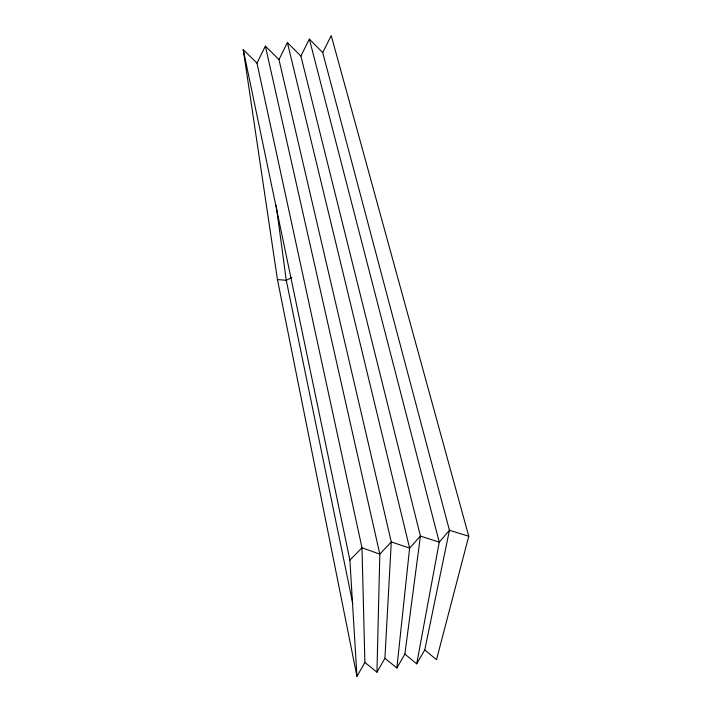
<?xml version="1.0" encoding="UTF-8"?>
<svg xmlns="http://www.w3.org/2000/svg" width="712" height="712" viewBox="0 0 712 712"><rect width="100%" height="100%" fill="white"/><g stroke="black" fill="none" stroke-linecap="round" stroke-linejoin="round"><path stroke-width="1.07" d="M364.891 662.445L376.942 672.199L379.825 554.123L265.353 46.102L256.988 63.128L361.99 547.795L364.891 662.445L356.961 676.4L277.44 279.558L243.246 49.635L256.988 63.128M376.942 672.199L384.916 658.253L391.28 541.93L278.971 59.594L265.353 46.102M384.916 658.253L396.86 668.007L409.605 548.133L287.39 42.595L278.971 59.594M396.86 668.007L404.87 654.079L420.427 536.091L300.882 56.07L287.39 42.595M404.87 654.079L416.716 663.833L439.251 542.17L309.355 39.089L300.882 56.07M416.716 663.833L424.761 649.914L449.441 530.28L322.723 52.563L309.355 39.089M322.723 52.563L331.24 35.6L468.754 536.243L436.509 659.668L424.761 649.914M356.961 676.4L349.895 560.139L361.99 547.795L379.825 554.123L391.28 541.93L409.605 548.133L420.427 536.091L439.251 542.17L449.441 530.28L468.754 536.243M291.769 277.582L286.268 280.297L277.44 279.558M243.246 49.635L349.895 560.139M352.796 603.651L286.268 280.297L276.158 205.332"/></g></svg>
